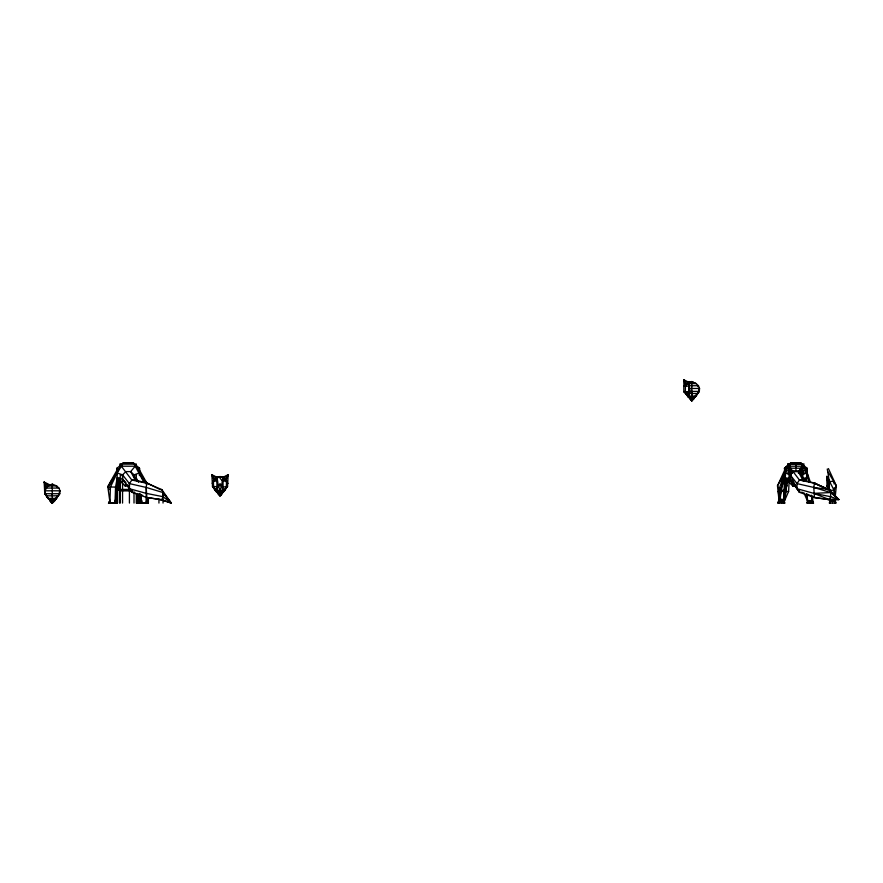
<?xml version="1.0" encoding="UTF-8"?>
<svg xmlns="http://www.w3.org/2000/svg" width="883" height="883" viewBox="0 0 883 883"><rect width="100%" height="100%" fill="white"/><g stroke="black" fill="none" stroke-linecap="round" stroke-linejoin="round"><path stroke-width="1.32" d="M147.726 497.559L160.143 499.623L171.258 503.078L163.035 492.548L161.843 489.601L160.143 489.59L147.737 483.288L146.843 483.266L146.203 487.438L146.832 497.548L161.832 499.635L171.258 503.078L161.843 489.601L146.843 483.266L131.843 480.032L121.346 466.213L121.567 464.149L123.234 462.946L133.322 462.946L135 464.149L139.039 470.904L142.306 478.354M139.382 475.562L139.525 468.222L133.322 462.946L123.234 462.946L117.031 468.222L117.174 472.968L122.56 474.833L129.415 483.619L146.203 487.438L163.035 492.548L163.035 496.699L161.832 499.635L160.143 499.623M804.236 481.136L801.609 474.866L798.265 471.599L793.519 471.588L790.153 474.833L790.142 479.16L799.424 492.306L814.424 497.548L829.424 499.635L830.627 496.699L830.638 492.548L829.435 489.601L827.735 489.59L815.329 483.288L814.435 483.266L813.795 487.438L814.424 497.548L829.424 499.635L838.85 499.557L829.435 489.601L814.435 483.266L799.446 480.032L789.016 466.213L789.236 464.149L790.826 462.946L800.914 463.012L802.669 464.149L806.709 470.904L809.115 482.46M136.644 481.136L134.017 474.866L130.651 471.599L125.905 471.588L122.56 474.833L122.549 479.16L131.821 492.306L146.832 497.548M147.737 483.288L135.276 480.043L131.843 480.032L129.415 483.619L129.404 488.707L146.203 493.354L163.035 496.699L171.258 503.078L164.415 494.778M134.989 492.317L131.821 492.306L131.832 489.91M134.006 477.019L134.017 474.866L139.382 472.968L139.525 468.222L138.686 468.553M219.988 493.023L219.999 488.718L219.988 493.796L217.869 493.067L212.505 486.378L211.865 474.734L217.847 477.681L213.366 480.727L212.295 483.476L215.673 478.608L213.852 481.71L213.366 480.727L213.576 486.809L217.869 493.067L222.163 493.067L227.516 486.378L228.167 474.734L223.377 477.085M691.797 398.023L691.808 396.346M691.83 392.372L691.797 396.147L691.83 391.39L691.808 398.807L688.442 397.063L686.301 393.487M831.775 493.211L838.85 499.557L830.627 496.699L813.795 493.354L797.007 488.707L797.007 483.619L799.446 480.032L802.868 480.043L815.329 483.288M802.581 492.317L799.424 492.306L799.424 489.91M220.044 492.295L220.033 493.796L222.163 493.067L223.256 491.191M691.853 400.75L693.133 398.884L691.83 400.452L690.528 398.884L693.133 398.884L691.853 400.75L691.808 399.381L689.524 398.663L688.817 396.787L691.808 400.75L691.853 399.381L694.126 398.663L694.833 396.787L691.853 400.75L691.83 381.544L689.656 382.681L688.983 382.107L685.385 386.103L685.385 391.82L688.486 396.953L683.817 391.842L683.817 386.103L688.983 382.107L691.83 381.544L696.168 383.608L698.475 385.728L699.546 388.476L699.325 391.39L693.972 398.078L691.853 398.807L691.853 397.306M832.503 503.078L832.514 499.403M55.342 498.189L54.603 500.992L52.318 501.71L50 500.992L49.293 499.116L52.274 503.078L52.296 484.083L47.958 485.937L45.651 488.067L44.58 490.805L44.79 493.718L47.726 497.758L44.79 493.718L44.15 482.063L50.121 485.01M110.618 484.701L110.64 481.39L117.88 468.553L117.031 468.222L117.031 471.997M213.222 486.39L212.935 484.458L212.505 486.378L215.618 491.069L220.022 491.941L220.033 493.796L220.022 488.608M691.808 398.807L691.808 397.825L688.442 397.063L684.325 391.39M691.853 398.807L691.853 397.825L695.208 397.063L699.325 391.39L698.906 389.458L699.546 388.476L689.248 388.476M783.663 501.776L784.468 481.423L785.517 475.209M810.086 503.078L810.13 501.114M109.867 501.003L108.863 503.266L109.889 500.529L109.834 503.266L109.889 500.529L108.443 503.266L116.159 503.266L115.033 500.529L115.794 503.266M779.038 501.831L779.501 489.105M779.049 501.091L779.082 499.381L783.574 499.381L783.994 501.831M52.274 494.877L52.296 493.718M691.808 392.549L691.83 391.39L691.853 396.081M691.808 396.909L691.808 393.531M115 503.266L115.563 487.041L117.174 478.156L119.26 478.156M691.797 394.491L691.853 393.531M784.005 503.078L787.493 478.663M219.194 494.734L219.988 495.595L220.838 494.734L220.033 495.749L218.708 493.884L219.988 495.749L221.313 493.884L219.988 495.749L217.008 491.776L217.715 493.652L219.988 494.381L222.317 493.652L223.013 491.776L220.033 495.749L217.858 492.835M691.853 399.723L691.83 400.452L691.808 399.723M115.938 501.091L115.96 499.381M688.486 396.953L688.983 382.107L689.733 391.842L688.497 396.853M778.309 503.078L779.568 500.716L784.06 500.716L784.06 503.078L786.047 491.445L784.479 468.222L789.236 464.149L800.914 463.012L806.963 468.222L806.422 481.169M140.772 494.568L139.624 503.056M50.143 500.175L52.274 503.078L55.298 499.116M219.988 493.266L216.633 492.052L217.163 477.096L220.01 476.533L222.88 477.151L226.666 480.727L227.737 483.476L227.086 484.458M688.365 396.953L688.983 382.107L689.722 391.842L688.387 396.842M783.574 499.381L783.574 501.213L786.764 485.86L787.051 479.546M794.899 485.992L792.813 485.992L792.437 481.257M784.082 489.314L783.574 499.822L784.203 501.986M785.02 471.941L778.331 491.445L779.568 501.897L784.06 501.897L788.618 491.445L789.126 481.191M140.872 497.935L140.574 503.056L140.574 499.381L140.629 501.091M781.775 501.114L781.808 503.078M784.005 501.114L785.009 503.078L777.813 503.056L779.082 499.381L779.082 503.056L779.777 490.22L785.738 478.487M54.525 499.248L53.565 502.052L52.274 503.078L50.993 501.213L52.274 501.213M222.251 491.908L221.28 494.712L220.01 495.44L219.988 494.712M693.983 397.847L694.06 396.92M779.082 501.213L777.481 485.793L785.66 471.997L784.479 468.222L806.963 468.222L807.051 478.156L804.556 480.617M115.993 501.213L117.307 488.42M121.159 482.074L121.269 481.014L118.134 487.041L115.066 501.897M835.285 496.103L836.344 485.816L828.431 468.586M806.422 494.094L807.846 500.716L806.896 503.078L813.596 503.078L812.338 501.897L812.956 496.665M146.666 501.897L147.218 497.846M59.227 492.758L58.94 494.701L55.684 499.392L52.318 500.606L47.903 498.409L46.777 495.816L57.814 495.816L59.801 493.718L60.011 490.805L58.94 488.067L56.633 485.937L52.296 484.083M793.265 483.674L792.813 485.992L784.844 478.156L785.197 476.036M140.143 501.831L140.574 499.381L140.607 501.831M829.998 499.237L830.252 503.078L830.252 499.403L829.612 503.078L830.252 499.403L834.744 499.403L836.002 503.078L829.303 503.078L830.252 499.844M799.568 473.332L800.539 468.222M802.669 473.796L802.669 464.149L789.236 464.149C781.4 475.352 781.753 490.021 779.568 503.078L779.568 500.716L778.674 503.078L785.197 470.904L806.709 470.904L807.051 478.156L802.89 478.156L802.669 464.149L790.826 462.946L784.479 468.222L785.395 468.564L777.481 485.793L779.777 490.22L784.413 490.253L786.565 479.072M801.587 472.968L802.89 466.213L789.016 466.213L784.844 472.968L784.844 478.156L790.142 479.16L793.486 482.526M126.71 485.992L125.143 485.992L125.905 482.526L122.549 479.16L117.174 478.156L118.134 487.041L107.858 487.041L109.889 501.897M117.858 484.59L119.006 479.546M778.188 503.056L779.082 499.381M226.666 487.361L223.399 492.052L220.033 492.813L216.633 492.052L217.913 486.853L217.163 477.096L222.88 477.151L226.302 481.092C226.964 485.782 225.849 492.736 220.044 493.266M223.399 492.052L216.633 492.052L217.924 486.842L217.163 477.096L213.576 481.092L217.472 481.092M220.033 492.052L224.403 491.069L226.302 486.886L227.516 486.378L226.302 481.092L222.88 477.151L221.953 486.875L223.233 491.941L216.545 491.941L215.618 491.069L224.403 491.069M141.247 495.153L141.49 503.266L141.49 500.529L140.761 503.266L141.523 500.529L141.556 503.266L141.556 501.003M146.159 502.35L146.666 500.529L148.112 503.266L140.408 503.266L141.523 500.529M805.782 472.052L806.963 468.222M117.152 484.039L118.697 479.072M225.772 480.97L228.167 474.734L223.498 478.553M45.221 491.798L45.651 494.701L48.907 499.392L52.274 500.153L55.684 499.392L57.814 495.816L54.448 500.407L52.318 501.136L49.481 499.635L55.11 499.635M115.342 475.871L121.567 464.149L135 464.149L135.22 466.213L143.885 482.35M135.276 480.043L130.651 471.599L135.22 466.213L121.346 466.213L117.174 472.968L110.43 487.041L109.889 503.266L109.889 500.529M697.989 386.721L698.475 385.728L689.17 385.728M224.591 490.418L227.516 486.378M695.064 396.202L697.349 393.487L687.68 393.487M827.857 489.723L827.062 485.882L829.358 481.445L827.261 469.016M109.095 489.646L108.289 485.793L110.64 481.39L110.761 483.961M784.413 490.253L786.764 485.86L784.468 481.423L779.821 481.39M135.364 465.981L136.423 464.005M225.507 479.668L228.167 474.734M803 465.981L804.06 464.005L801.665 465.186M55.541 498.531L54.448 500.407L50.154 500.407M56.876 497.758L59.801 493.718L44.79 493.718M696.4 395.429L698.475 392.372M107.858 487.041L117.351 471.941M116.722 480.507L118.09 478.343M59.371 491.798L60.011 490.805L44.58 490.805M108.289 485.793L114.393 477.306M213.366 487.361L216.633 492.052L220.022 489.27L223.233 491.941L222.88 477.151L221.964 486.886L226.302 486.886L223.233 491.941L221.964 486.886L220.022 483.961L217.924 486.842L212.505 486.378M686.08 385.275L687.482 383.608L691.83 381.754L696.168 383.608L687.482 383.608L686.334 384.668L683.674 379.734L689.656 382.681M691.853 400.595L692.647 399.745L691.83 395.727L691.003 399.745L691.808 400.75L690.528 398.884L691.808 400.595M57.042 496.434L58.101 495.661M696.577 394.105L697.625 393.332M691.853 398.277L694.645 397.306L689.005 397.306L691.797 398.277M802.691 478.983L807.051 478.156M827.735 499.623L838.85 499.557L830.638 492.548L813.795 493.354L829.424 499.635M828.166 472.03L836.344 485.816L834.049 490.253L829.413 490.275L829.358 481.445L833.994 481.423L834.104 483.983M826.665 477.041L827.062 485.882L829.38 485.86M683.817 386.103L689.358 386.103M689.325 391.39L699.325 391.39M683.817 391.842L689.811 391.842M687.438 396.081L696.212 396.081M688.442 397.063L695.208 397.063M689.678 398.078L693.972 398.078M689.524 398.663L694.126 398.663M690.561 399.723L693.089 399.723M792.57 472.968L784.844 472.968L790.153 474.833L797.007 483.619L813.795 487.438L830.638 492.548M798.21 472.968L807.051 472.968L809.027 482.206M123.013 474.866L120.265 474.866L120.265 503.078M784.844 478.156L789.016 478.156M47.958 485.937L56.633 485.937L57.384 487.571M58.94 488.067L45.651 488.067L46.137 489.05L46.534 488.31L44.15 482.063L48.819 485.882M110.232 503.056L116.942 503.056L117.031 489.425L130.265 489.425M117.527 490.286L131.324 490.286M120.265 490.904L132.638 490.904M778.331 491.445L788.618 491.445M217.196 492.295L222.836 492.295M217.715 493.652L222.317 493.652M218.752 494.712L221.28 494.712M47.903 498.409L56.689 498.409M48.907 499.392L55.684 499.392M50 500.992L54.603 500.992M830.252 501.246L834.744 501.246M812.338 501.897L807.846 501.897L803.795 492.604M50.993 501.213L51.026 502.052L53.565 502.052M146.324 503.056L136.302 503.078L136.302 493.553M784.446 485.838L786.764 485.86M685.385 391.82L689.722 391.864M117.031 489.425L120.265 489.458M813.795 487.438L829.435 489.601M806.587 493.895L815.318 497.559M138.995 493.895L142.737 495.462M814.435 483.266L827.735 489.59M787.89 466.511L787.768 464.005L790.153 465.186M120.254 466.511L120.121 464.005L122.516 465.186M169.017 501.919L171.258 503.078L169.205 501.323M51.026 502.052L52.318 503.078L53.123 502.074L52.318 502.924L51.468 502.074M214.216 488.321L215.264 489.094M46.501 495.661L47.55 496.434M683.983 385.981L683.674 379.734L688.343 383.553M214.249 480.97L211.865 474.734L216.534 478.553M217.163 477.096L217.847 477.681M117.174 478.156L125.143 485.992M792.415 481.257L792.912 483.873L789.236 480.131L789.016 482.25L789.016 466.213L790.815 475.562M790.406 480.694L793.64 484.359M685.175 392.372L687.25 395.429L686.764 394.469M789.733 479.326L792.912 483.873M139.106 473.056L146.744 483.674M139.205 471.941L146.512 483.564M794.81 484.701L799.424 492.306M127.218 484.701L131.821 492.306M227.737 483.476L226.302 481.092L222.505 481.092L220.022 478.189L220.01 476.533M213.576 486.809L216.545 491.941M139.337 469.723L147.097 483.597M802.868 480.043L798.265 471.599L802.89 466.213L807.051 472.968L801.609 474.866L803.276 481.169M787.768 464.005L788.828 465.981M211.865 474.734L214.525 479.668M120.121 464.005L121.192 465.981M44.15 482.063L46.799 486.997M827.062 485.882L829.413 490.275L826.775 476.61M136.699 478.674L138.532 482.261M826.885 476.169L834.049 490.253L834.325 495.385M790.153 474.833L797.007 488.707M224.359 478.608L225.11 480.231M834.777 501.114L835.638 503.078L834.744 499.403L834.744 503.078L834.534 499.237M806.3 494.027L807.846 503.078L807.901 501.114L807.205 503.078L807.868 500.716L812.338 500.716L813.232 503.078L811.576 495.418M683.674 379.734L686.069 385.981M146.666 500.529L147.693 503.266L146.666 500.529L146.666 503.266L146.446 496.5M806.885 471.941L810.451 482.339M117.031 468.222L117.825 470.738M116.942 503.056L115.894 497.195M140.099 495.142L141.49 501.897M789.236 473.796L789.236 464.149L791.091 473.796M791.841 480.926L792.813 485.992M789.236 464.149L791.025 473.796M116.622 503.056L115.993 499.381L115.993 503.056L115.607 496.654M791.091 468.222L791.93 473.288M811.444 495.319L812.338 503.078L812.371 501.114M804.413 478.663L804.7 481.213M139.779 493.542L140.574 501.213M689.59 396.92L689.667 397.847M829.358 481.445L829.479 484.083M829.733 489.337L829.865 491.963M834.269 487.835L834.59 495.551M830.307 501.114L830.329 503.078L830.252 499.403M145.927 481.39L145.938 483.917M781.312 499.381L781.323 501.213M795.947 464.149L795.947 471.621M220.022 483.961L219.988 495.749M163.035 492.548L163.035 503.078M158.94 499.127L158.94 503.078M148.366 497.88L148.366 503.078M146.203 487.438L146.203 503.078M139.525 493.531L139.382 503.078M139.039 494.127L139.039 503.078M137.693 494.016L137.693 503.078M136.986 493.52L136.986 503.078M136.302 480.209L136.302 474.866L134.017 474.866L134.017 477.537M134.017 492.25L134.017 503.078M129.415 483.619L129.415 503.078M122.56 474.833L122.56 503.078M119.58 478.398L119.58 503.078M117.527 478.63L117.527 485.109M117.527 487.692L117.527 503.078M117.174 472.968L117.174 503.078M117.031 478.509L117.031 485.33M52.274 499.392L52.318 501.136L52.318 499.392M52.318 501.71L52.296 502.78L52.274 501.71M220.033 494.381L220.01 495.44L219.988 494.381M801.411 470.44L800.605 474.911L802.669 464.149L801.411 470.44M812.393 503.078L812.338 500.716L812.338 503.078"/></g></svg>
